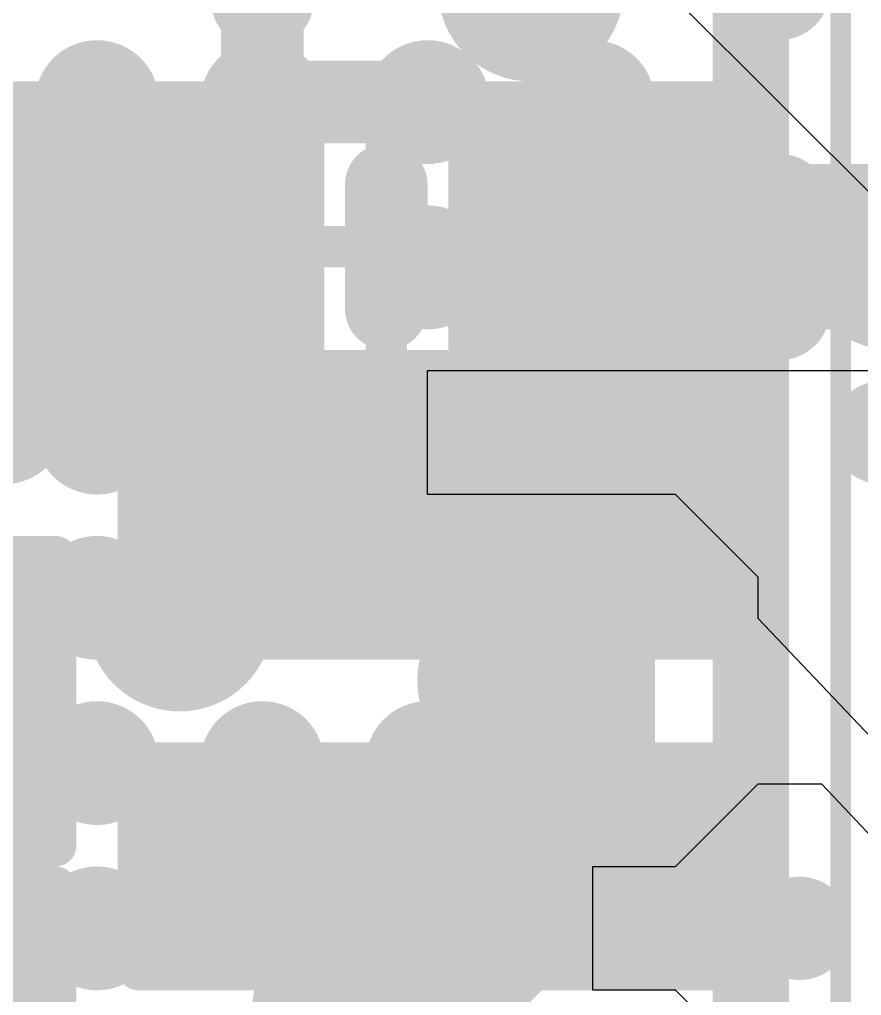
# Model space of a CAD drawing. Header units: millimetres. Extents: x 15 to 120, y 22 to 104.
# Drawn here: x 83.113 to 85.15, y 65.687 to 68.05 of the extents above; entities that cross this region are included whole.
import ezdxf

# ---------------------------------------------------------------- set-up
doc = ezdxf.new("R2010")
doc.units = ezdxf.units.MM
for name, color, linetype in [('BottomLayer', 5, 'Continuous'), ('BottomOverlay', 54, 'Continuous'), ('BottomPaste', 16, 'Continuous'), ('BottomSolder', 6, 'Continuous'), ('Mechanical13', 56, 'Continuous'), ('Mechanical15', 56, 'Continuous'), ('MultiLayer', 9, 'Continuous'), ('TopLayer', 1, 'Continuous'), ('TopOverlay', 2, 'Continuous'), ('TopPaste', 8, 'Continuous'), ('TopSolder', 216, 'Continuous')]:
    doc.layers.add(name, color=color, linetype=linetype)

msp = doc.modelspace()

# ---------------------------------------------------------------- linework, layer by layer
at = {"layer": 'BottomLayer'}
for points, const_width in [([(83.61250231999999, 67.65000186, 1), (83.73750079999999, 67.65000186, 1)], 0.12499848), ([(84.88750103999999, 67.60000196, 1), (85.01249951999999, 67.60000196, 1)], 0.12499848), ([(84.40001916, 67.50002248, 1), (84.60001876, 67.50002248, 1)], 0.1999996), ([(83.42502238, 67.50002248, 1), (83.57501954, 67.50002248, 1)], 0.1499997), ([(83.61250231999999, 67.37500114, 1), (83.73750079999999, 67.37500114, 1)], 0.12499848), ([(84.88750103999999, 67.34999992, 1), (85.01249951999999, 67.34999992, 1)], 0.12499848), ([(83.00000164, 67.07500173999999, 1), (83.14999879999999, 67.07500173999999, 1)], 0.1499997), ([(83.00000164, 67.07500173999999, 1), (83.14999879999999, 67.07500173999999, 1)], 0.1499997), ([(84.3499964, 66.80000356, 1), (84.549996, 66.80000356, 1)], 0.1999996), ([(83.68752375999999, 66.80000356, 1), (83.81252223999999, 66.80000356, 1)], 0.12499848), ([(84.26250102, 66.75000112, 1), (84.38749949999999, 66.75000112, 1)], 0.12499848), ([(84.51250051999999, 66.75000112, 1), (84.63749899999999, 66.75000112, 1)], 0.12499848), ([(84.43750193999999, 66.24999958, 1), (84.56250041999999, 66.24999958, 1)], 0.12499848), ([(84.3499964, 65.97500647999999, 1), (84.549996, 65.97500647999999, 1)], 0.1999996), ([(84.3499964, 65.97500647999999, 1), (84.549996, 65.97500647999999, 1)], 0.1999996), ([(84.35000147999999, 65.9750014, 1), (84.55000108, 65.9750014, 1)], 0.1999996), ([(83.56250242, 66.00000007999999, 1), (83.68750089999999, 66.00000007999999, 1)], 0.12499848), ([(83.81250191999999, 66.00000007999999, 1), (83.93750039999999, 66.00000007999999, 1)], 0.12499848), ([(84.26250102, 66.00000007999999, 1), (84.38749949999999, 66.00000007999999, 1)], 0.12499848), ([(84.38750458, 65.99999754, 1), (84.51250306, 65.99999754, 1)], 0.12499848), ([(84.51250051999999, 66.00000007999999, 1), (84.63749899999999, 66.00000007999999, 1)], 0.12499848), ([(84.38750458, 65.9500078, 1), (84.51250306, 65.9500078, 1)], 0.12499848), ([(84.38750458, 65.9500078, 1), (84.51250306, 65.9500078, 1)], 0.12499848)]:
    msp.add_lwpolyline(points, format="xyb", close=True, dxfattribs=dict(at, const_width=const_width))
for points, const_width in [([(84.50001895999999, 67.50002248), (85.59996342, 67.50002248)], 0.3999992), ([(83.07500021999999, 67.07500173999999), (83.50002096, 67.50002248)], 0.2999994), ([(82.64999472, 67.07500173999999), (83.07500021999999, 67.07500173999999)], 0.2999994), ([(84.4499962, 65.97500647999999), (84.4499962, 66.80000356)], 0.3999992), ([(84.4499962, 65.97500647999999), (84.45000128, 65.9750014)], 0.3999992), ([(84.45000381999999, 65.9500078), (84.45000381999999, 65.99999754)], 0.2499995), ([(83.70000024, 65.20000422), (84.45000381999999, 65.9500078)], 0.2499995)]:
    msp.add_lwpolyline(points, dxfattribs=dict(at, const_width=const_width))
for points in [[(83.80002035999999, 67.25002298), (83.80002035999999, 67.75002198), (83.20002156, 67.25002298), (83.20002156, 67.75002198)], [(84.80001836, 67.25002298), (84.80001836, 67.75002198), (84.20001956, 67.25002298), (84.20001956, 67.75002198)], [(83.5000235, 66.95000326), (83.5000235, 66.65000386), (84.0000225, 66.95000326), (84.0000225, 66.65000386)], [(84.1999967, 66.95000326), (84.1999967, 66.65000386), (84.6999957, 66.95000326), (84.6999957, 66.65000386)], [(83.50000318, 66.14999723999999), (83.50000318, 65.84999784), (84.00000218, 66.14999723999999), (84.00000218, 65.84999784)], [(84.20000431999999, 66.14999723999999), (84.20000431999999, 65.84999784), (84.70000332, 66.14999723999999), (84.70000332, 65.84999784)]]:
    msp.add_solid(points, dxfattribs=at)
at = {"layer": 'BottomOverlay', "const_width": 0.1999996}
msp.add_lwpolyline([(83.99999455999999, 67.35001007999999), (83.99999455999999, 67.64998408)], dxfattribs=at)
at = {"layer": 'BottomOverlay', "const_width": 0.0999998}
for points in [[(83.94999466, 67.64998408, 1), (84.04999446, 67.64998408, 1)], [(83.94999466, 67.35001007999999, 1), (84.04999446, 67.35001007999999, 1)]]:
    msp.add_lwpolyline(points, format="xyb", close=True, dxfattribs=at)
at = {"layer": 'BottomPaste'}
for points in [[(83.80002035999999, 67.25002298), (83.80002035999999, 67.75002198), (83.20002156, 67.25002298), (83.20002156, 67.75002198)], [(83.80002035999999, 67.25002298), (83.80002035999999, 67.75002198), (83.20002156, 67.25002298), (83.20002156, 67.75002198)], [(84.80001836, 67.25002298), (84.80001836, 67.75002198), (84.20001956, 67.25002298), (84.20001956, 67.75002198)], [(84.80001836, 67.25002298), (84.80001836, 67.75002198), (84.20001956, 67.25002298), (84.20001956, 67.75002198)], [(83.5000235, 66.95000326), (83.5000235, 66.65000386), (84.0000225, 66.95000326), (84.0000225, 66.65000386)], [(83.5000235, 66.95000326), (83.5000235, 66.65000386), (84.0000225, 66.95000326), (84.0000225, 66.65000386)], [(84.1999967, 66.95000326), (84.1999967, 66.65000386), (84.6999957, 66.95000326), (84.6999957, 66.65000386)], [(84.1999967, 66.95000326), (84.1999967, 66.65000386), (84.6999957, 66.95000326), (84.6999957, 66.65000386)], [(83.50000318, 66.14999723999999), (83.50000318, 65.84999784), (84.00000218, 66.14999723999999), (84.00000218, 65.84999784)], [(83.50000318, 66.14999723999999), (83.50000318, 65.84999784), (84.00000218, 66.14999723999999), (84.00000218, 65.84999784)], [(84.20000431999999, 66.14999723999999), (84.20000431999999, 65.84999784), (84.70000332, 66.14999723999999), (84.70000332, 65.84999784)], [(84.20000431999999, 66.14999723999999), (84.20000431999999, 65.84999784), (84.70000332, 66.14999723999999), (84.70000332, 65.84999784)]]:
    msp.add_solid(points, dxfattribs=at)
at = {"layer": 'BottomSolder'}
for points in [[(83.85002026, 67.20002308), (83.85002026, 67.80002188), (83.15002166, 67.20002308), (83.15002166, 67.80002188)], [(83.85002026, 67.20002308), (83.85002026, 67.80002188), (83.15002166, 67.20002308), (83.15002166, 67.80002188)], [(84.85001826, 67.20002308), (84.85001826, 67.80002188), (84.15001966, 67.20002308), (84.15001966, 67.80002188)], [(84.85001826, 67.20002308), (84.85001826, 67.80002188), (84.15001966, 67.20002308), (84.15001966, 67.80002188)], [(83.4500236, 67.00000315999999), (83.4500236, 66.60000396), (84.05002239999999, 67.00000315999999), (84.05002239999999, 66.60000396)], [(83.4500236, 67.00000315999999), (83.4500236, 66.60000396), (84.05002239999999, 67.00000315999999), (84.05002239999999, 66.60000396)], [(84.1499968, 67.00000315999999), (84.1499968, 66.60000396), (84.74999559999999, 67.00000315999999), (84.74999559999999, 66.60000396)], [(84.1499968, 67.00000315999999), (84.1499968, 66.60000396), (84.74999559999999, 67.00000315999999), (84.74999559999999, 66.60000396)], [(83.15002166, 66.10002528), (83.15002166, 66.70002407999999), (82.45002305999999, 66.10002528), (82.45002305999999, 66.70002407999999)], [(83.15002166, 66.10002528), (83.15002166, 66.70002407999999), (82.45002305999999, 66.10002528), (82.45002305999999, 66.70002407999999)], [(83.45000327999999, 66.19999714), (83.45000327999999, 65.79999794), (84.05000208, 66.19999714), (84.05000208, 65.79999794)], [(83.45000327999999, 66.19999714), (83.45000327999999, 65.79999794), (84.05000208, 66.19999714), (84.05000208, 65.79999794)], [(84.15000442, 66.19999714), (84.15000442, 65.79999794), (84.75000322, 66.19999714), (84.75000322, 65.79999794)], [(84.15000442, 66.19999714), (84.15000442, 65.79999794), (84.75000322, 66.19999714), (84.75000322, 65.79999794)], [(83.14999372, 65.3000218), (83.14999372, 65.90002059999999), (82.44999512, 65.3000218), (82.44999512, 65.90002059999999)], [(83.14999372, 65.3000218), (83.14999372, 65.90002059999999), (82.44999512, 65.3000218), (82.44999512, 65.90002059999999)]]:
    msp.add_solid(points, dxfattribs=at)
at = {"layer": 'Mechanical13', "const_width": 0.0999998}
for points in [[(84.83999542, 64.3099806), (84.83999542, 69.7899798)], [(83.44998296, 67.19999768), (83.44998296, 67.79999647999999)], [(83.44998296, 67.79999647999999), (84.55000616, 67.79999647999999)], [(84.55000616, 67.19999768), (84.55000616, 67.79999647999999)], [(83.44998296, 67.19999768), (84.55000616, 67.19999768)], [(83.7850242, 66.63500515999999), (83.7850242, 66.96500196)], [(83.7850242, 66.96500196), (84.41499499999999, 66.96500196)], [(84.41499499999999, 66.63500515999999), (84.41499499999999, 66.96500196)], [(83.7850242, 66.63500515999999), (84.41499499999999, 66.63500515999999)], [(83.78500387999999, 65.8349966), (83.78500387999999, 66.16499848)], [(83.78500387999999, 66.16499848), (84.41500262, 66.16499848)], [(84.41500262, 65.8349966), (84.41500262, 66.16499848)], [(83.78500387999999, 65.8349966), (84.41500262, 65.8349966)]]:
    msp.add_lwpolyline(points, dxfattribs=at)
at = {"layer": 'Mechanical13', "const_width": 0.0499999}
for points in [[(83.42498427999999, 67.79999647999999, 1), (83.47498164, 67.79999647999999, 1)], [(83.42498427999999, 67.79999647999999, 1), (83.47498164, 67.79999647999999, 1)], [(84.52500748, 67.79999647999999, 1), (84.57500483999999, 67.79999647999999, 1)], [(84.52500748, 67.79999647999999, 1), (84.57500483999999, 67.79999647999999, 1)], [(83.42498427999999, 67.19999768, 1), (83.47498164, 67.19999768, 1)], [(83.42498427999999, 67.19999768, 1), (83.47498164, 67.19999768, 1)], [(84.52500748, 67.19999768, 1), (84.57500483999999, 67.19999768, 1)], [(84.52500748, 67.19999768, 1), (84.57500483999999, 67.19999768, 1)], [(83.76002552, 66.96500196, 1), (83.81002287999999, 66.96500196, 1)], [(83.76002552, 66.96500196, 1), (83.81002287999999, 66.96500196, 1)], [(84.38999632, 66.96500196, 1), (84.43999368, 66.96500196, 1)], [(84.38999632, 66.96500196, 1), (84.43999368, 66.96500196, 1)], [(83.76002552, 66.63500515999999, 1), (83.81002287999999, 66.63500515999999, 1)], [(83.76002552, 66.63500515999999, 1), (83.81002287999999, 66.63500515999999, 1)], [(84.38999632, 66.63500515999999, 1), (84.43999368, 66.63500515999999, 1)], [(84.38999632, 66.63500515999999, 1), (84.43999368, 66.63500515999999, 1)], [(83.7600052, 66.16499848, 1), (83.81000256, 66.16499848, 1)], [(83.7600052, 66.16499848, 1), (83.81000256, 66.16499848, 1)], [(84.39000394, 66.16499848, 1), (84.44000129999999, 66.16499848, 1)], [(84.39000394, 66.16499848, 1), (84.44000129999999, 66.16499848, 1)], [(83.7600052, 65.8349966, 1), (83.81000256, 65.8349966, 1)], [(83.7600052, 65.8349966, 1), (83.81000256, 65.8349966, 1)], [(84.39000394, 65.8349966, 1), (84.44000129999999, 65.8349966, 1)], [(84.39000394, 65.8349966, 1), (84.44000129999999, 65.8349966, 1)]]:
    msp.add_lwpolyline(points, format="xyb", close=True, dxfattribs=at)
at = {"layer": 'Mechanical15'}
for points, const_width in [([(85.0999949, 64.04998112), (85.0999949, 70.04997928)], 0.0499999), ([(83.10002175999999, 67.15001047999999), (83.10002175999999, 67.84998368)], 0.0999998), ([(83.10002175999999, 67.84998368), (84.90001816, 67.84998368)], 0.0999998), ([(84.90001816, 67.15001047999999), (84.90001816, 67.84998368)], 0.0999998), ([(83.99999455999999, 67.19999768), (83.99999455999999, 67.79999647999999)], 0.0999998), ([(83.70002056, 67.50002248), (84.30001936, 67.50002248)], 0.0999998), ([(83.10002175999999, 67.15001047999999), (84.90001816, 67.15001047999999)], 0.0999998), ([(83.40001099999999, 66.55001675999999), (83.40001099999999, 67.04999036)], 0.0999998), ([(83.40001099999999, 67.04999036), (84.8000082, 67.04999036)], 0.0999998), ([(84.8000082, 66.55001675999999), (84.8000082, 67.04999036)], 0.0999998), ([(84.0999842, 66.63500515999999), (84.0999842, 66.96500196)], 0.0999998), ([(83.93498579999999, 66.80000356), (84.2649826, 66.80000356)], 0.0999998), ([(81.39997436, 66.74998588), (83.20002156, 66.74998588)], 0.0999998), ([(83.20002156, 66.05001268), (83.20002156, 66.74998588)], 0.0999998), ([(83.40001099999999, 66.55001675999999), (84.8000082, 66.55001675999999)], 0.0999998), ([(83.40000338, 65.74999804), (83.40000338, 66.24999704)], 0.0999998), ([(83.40000338, 66.24999704), (84.80000312, 66.24999704)], 0.0999998), ([(84.80000312, 65.74999804), (84.80000312, 66.24999704)], 0.0999998), ([(84.10000198, 65.8349966), (84.10000198, 66.16499848)], 0.0999998), ([(81.39997436, 66.05001268), (83.20002156, 66.05001268)], 0.0999998), ([(83.93500358, 65.99999754), (84.26500292, 65.99999754)], 0.0999998), ([(81.39999721999999, 65.9499824), (83.19999362, 65.9499824)], 0.0999998), ([(83.19999362, 65.2500092), (83.19999362, 65.9499824)], 0.0999998), ([(83.40000338, 65.74999804), (84.80000312, 65.74999804)], 0.0999998)]:
    msp.add_lwpolyline(points, dxfattribs=dict(at, const_width=const_width))
at = {"layer": 'Mechanical15', "const_width": 0.0499999}
for points in [[(83.07502308, 67.84998368, 1), (83.12502044, 67.84998368, 1)], [(83.07502308, 67.84998368, 1), (83.12502044, 67.84998368, 1)], [(84.87501947999999, 67.84998368, 1), (84.92501684, 67.84998368, 1)], [(84.87501947999999, 67.84998368, 1), (84.92501684, 67.84998368, 1)], [(83.97499588, 67.79999647999999, 1), (84.02499324, 67.79999647999999, 1)], [(83.67502187999999, 67.50002248, 1), (83.72501924, 67.50002248, 1)], [(84.27502068, 67.50002248, 1), (84.32501803999999, 67.50002248, 1)], [(83.97499588, 67.19999768, 1), (84.02499324, 67.19999768, 1)], [(83.07502308, 67.15001047999999, 1), (83.12502044, 67.15001047999999, 1)], [(83.07502308, 67.15001047999999, 1), (83.12502044, 67.15001047999999, 1)], [(84.87501947999999, 67.15001047999999, 1), (84.92501684, 67.15001047999999, 1)], [(84.87501947999999, 67.15001047999999, 1), (84.92501684, 67.15001047999999, 1)], [(83.37501232, 67.04999036, 1), (83.42500968, 67.04999036, 1)], [(83.37501232, 67.04999036, 1), (83.42500968, 67.04999036, 1)], [(84.77500952, 67.04999036, 1), (84.82500687999999, 67.04999036, 1)], [(84.77500952, 67.04999036, 1), (84.82500687999999, 67.04999036, 1)], [(84.07498552, 66.96500196, 1), (84.12498287999999, 66.96500196, 1)], [(83.90998712, 66.80000356, 1), (83.95998447999999, 66.80000356, 1)], [(84.23998392, 66.80000356, 1), (84.28998127999999, 66.80000356, 1)], [(83.17502288, 66.74998588, 1), (83.22502023999999, 66.74998588, 1)], [(83.17502288, 66.74998588, 1), (83.22502023999999, 66.74998588, 1)], [(84.07498552, 66.63500515999999, 1), (84.12498287999999, 66.63500515999999, 1)], [(83.37501232, 66.55001675999999, 1), (83.42500968, 66.55001675999999, 1)], [(83.37501232, 66.55001675999999, 1), (83.42500968, 66.55001675999999, 1)], [(84.77500952, 66.55001675999999, 1), (84.82500687999999, 66.55001675999999, 1)], [(84.77500952, 66.55001675999999, 1), (84.82500687999999, 66.55001675999999, 1)], [(83.37500469999999, 66.24999704, 1), (83.42500206, 66.24999704, 1)], [(83.37500469999999, 66.24999704, 1), (83.42500206, 66.24999704, 1)], [(84.77500443999999, 66.24999704, 1), (84.8250018, 66.24999704, 1)], [(84.77500443999999, 66.24999704, 1), (84.8250018, 66.24999704, 1)], [(84.07500329999999, 66.16499848, 1), (84.12500066, 66.16499848, 1)], [(83.17502288, 66.05001268, 1), (83.22502023999999, 66.05001268, 1)], [(83.17502288, 66.05001268, 1), (83.22502023999999, 66.05001268, 1)], [(83.91000489999999, 65.99999754, 1), (83.96000226, 65.99999754, 1)], [(84.24000423999999, 65.99999754, 1), (84.2900016, 65.99999754, 1)], [(83.17499493999999, 65.9499824, 1), (83.2249923, 65.9499824, 1)], [(83.17499493999999, 65.9499824, 1), (83.2249923, 65.9499824, 1)], [(84.07500329999999, 65.8349966, 1), (84.12500066, 65.8349966, 1)], [(83.37500469999999, 65.74999804, 1), (83.42500206, 65.74999804, 1)], [(83.37500469999999, 65.74999804, 1), (83.42500206, 65.74999804, 1)], [(84.77500443999999, 65.74999804, 1), (84.8250018, 65.74999804, 1)], [(84.77500443999999, 65.74999804, 1), (84.8250018, 65.74999804, 1)]]:
    msp.add_lwpolyline(points, format="xyb", close=True, dxfattribs=at)
at = {"layer": 'MultiLayer'}
for points, const_width in [([(84.23750233999999, 68.12499964, 1), (84.46250062, 68.12499964, 1)], 0.22499828), ([(84.88750103999999, 68.12499964, 1), (85.01249951999999, 68.12499964, 1)], 0.12499848), ([(83.637501, 68.10000096, 1), (83.76249947999999, 68.10000096, 1)], 0.12499848), ([(83.23749672, 67.84998114, 1), (83.3624952, 67.84998114, 1)], 0.12499848), ([(83.63749591999999, 67.84999638, 1), (83.7624944, 67.84999638, 1)], 0.12499848), ([(84.43749686, 67.84998114, 1), (84.56249534, 67.84998114, 1)], 0.12499848), ([(83.61250231999999, 67.65000186, 1), (83.73750079999999, 67.65000186, 1)], 0.12499848), ([(84.88750103999999, 67.60000196, 1), (85.01249951999999, 67.60000196, 1)], 0.12499848), ([(83.46250262, 67.47500094, 1), (83.68750089999999, 67.47500094, 1)], 0.22499828), ([(85.11250186, 67.47500094, 1), (85.33750013999999, 67.47500094, 1)], 0.22499828), ([(83.23749672, 67.44997939999999, 1), (83.3624952, 67.44997939999999, 1)], 0.12499848), ([(83.637501, 67.44999972, 1), (83.76249947999999, 67.44999972, 1)], 0.12499848), ([(84.03749511999999, 67.4499921, 1), (84.16249359999999, 67.4499921, 1)], 0.12499848), ([(84.43750193999999, 67.44999972, 1), (84.56250041999999, 67.44999972, 1)], 0.12499848), ([(84.88750103999999, 67.44999972, 1), (85.01249951999999, 67.44999972, 1)], 0.12499848), ([(83.61250231999999, 67.37500114, 1), (83.73750079999999, 67.37500114, 1)], 0.12499848), ([(84.88750103999999, 67.34999992, 1), (85.01249951999999, 67.34999992, 1)], 0.12499848), ([(83.23749672, 67.0499802, 1), (83.3624952, 67.0499802, 1)], 0.12499848), ([(83.63749591999999, 67.0499802, 1), (83.7624944, 67.0499802, 1)], 0.12499848), ([(84.03749511999999, 67.04999289999999, 1), (84.16249359999999, 67.04999289999999, 1)], 0.12499848), ([(84.43749686, 67.0499802, 1), (84.56249534, 67.0499802, 1)], 0.12499848), ([(85.13750053999999, 67.05000052, 1), (85.26249901999999, 67.05000052, 1)], 0.12499848), ([(83.68752375999999, 66.80000356, 1), (83.81252223999999, 66.80000356, 1)], 0.12499848), ([(84.26250102, 66.75000112, 1), (84.38749949999999, 66.75000112, 1)], 0.12499848), ([(84.51250051999999, 66.75000112, 1), (84.63749899999999, 66.75000112, 1)], 0.12499848), ([(83.3875015, 66.60000142, 1), (83.61249978, 66.60000142, 1)], 0.22499828), ([(83.23750179999999, 66.65000132, 1), (83.36250027999999, 66.65000132, 1)], 0.12499848), ([(83.637501, 66.65000132, 1), (83.76249947999999, 66.65000132, 1)], 0.12499848), ([(84.03749511999999, 66.649981, 1), (84.16249359999999, 66.649981, 1)], 0.12499848), ([(84.43749686, 66.649981, 1), (84.56249534, 66.649981, 1)], 0.12499848), ([(84.18750243999999, 66.45000172, 1), (84.41250072, 66.45000172, 1)], 0.22499828), ([(83.1875019, 66.24999958, 1), (83.31250037999999, 66.24999958, 1)], 0.12499848), ([(83.23749672, 66.24997925999999, 1), (83.3624952, 66.24997925999999, 1)], 0.12499848), ([(83.637501, 66.24999958, 1), (83.76249947999999, 66.24999958, 1)], 0.12499848), ([(84.03749511999999, 66.24997925999999, 1), (84.16249359999999, 66.24997925999999, 1)], 0.12499848), ([(84.03750274, 66.24999958, 1), (84.16250122, 66.24999958, 1)], 0.12499848), ([(84.43750193999999, 66.24999958, 1), (84.56250041999999, 66.24999958, 1)], 0.12499848), ([(84.43750193999999, 66.24999958, 1), (84.56250041999999, 66.24999958, 1)], 0.12499848), ([(83.56250242, 66.00000007999999, 1), (83.68750089999999, 66.00000007999999, 1)], 0.12499848), ([(83.81250191999999, 66.00000007999999, 1), (83.93750039999999, 66.00000007999999, 1)], 0.12499848), ([(84.26250102, 66.00000007999999, 1), (84.38749949999999, 66.00000007999999, 1)], 0.12499848), ([(84.51250051999999, 66.00000007999999, 1), (84.63749899999999, 66.00000007999999, 1)], 0.12499848), ([(83.23749672, 65.84998006, 1), (83.3624952, 65.84998006, 1)], 0.12499848), ([(83.63749591999999, 65.84998006, 1), (83.7624944, 65.84998006, 1)], 0.12499848), ([(84.03749511999999, 65.84998006, 1), (84.16249359999999, 65.84998006, 1)], 0.12499848), ([(84.43750193999999, 65.85000038, 1), (84.56250041999999, 65.85000038, 1)], 0.12499848), ([(84.93750093999999, 65.85000038, 1), (85.06249942, 65.85000038, 1)], 0.12499848), ([(83.7875007, 65.65000078, 1), (84.01249897999999, 65.65000078, 1)], 0.22499828)]:
    msp.add_lwpolyline(points, format="xyb", close=True, dxfattribs=dict(at, const_width=const_width))
at = {"layer": 'TopLayer'}
for p, q in [((85.40000192, 67.39999981999999), (84.70000078, 68.10000096)), ((84.10000198, 66.90000082), (84.10000198, 67.20000021999999)), ((84.10000198, 67.20000021999999), (87.60000006, 67.20000021999999)), ((84.70000078, 66.90000082), (84.10000198, 66.90000082)), ((84.90000038, 66.70000121999999), (84.70000078, 66.90000082)), ((84.90000038, 66.60000142), (84.90000038, 66.70000121999999)), ((86.70000186, 64.70000014), (84.90000038, 66.60000142)), ((84.70000078, 66.00000007999999), (84.90000038, 66.19999967999999)), ((84.90000038, 66.19999967999999), (85.0529414, 66.19999967999999)), ((85.0529414, 66.19999967999999), (86.65294327999999, 64.50000054)), ((84.50000118, 65.70000068), (84.50000118, 66.00000007999999)), ((84.50000118, 66.00000007999999), (84.70000078, 66.00000007999999)), ((84.70000078, 65.70000068), (84.50000118, 65.70000068)), ((84.90000038, 65.50000107999999), (84.70000078, 65.70000068))]:
    msp.add_line(p, q, dxfattribs=at)
for points, const_width in [([(83.69999516, 67.84999638), (83.69999516, 68.24998034)], 0.1999996), ([(83.69999516, 67.84998114), (83.69999516, 67.84999638)], 0.1999996), ([(83.69999516, 67.84998114), (84.09999436, 67.84998114)], 0.1999996), ([(84.09999436, 67.44997939999999), (84.09999436, 67.4499921)], 0.2499995), ([(84.10000198, 67.44999972), (84.10002229999999, 67.44997939999999)], 0.2499995), ([(84.10002229999999, 67.44997939999999), (84.49999609999999, 67.44997939999999)], 0.2499995), ([(84.49999609999999, 67.44997939999999), (84.50001642, 67.44999972)], 0.2499995), ([(84.50001642, 67.44999972), (84.95000028, 67.44999972)], 0.2499995), ([(84.09999436, 67.0499802), (84.09999436, 67.04999289999999)], 0.2499995), ([(84.09999436, 66.649981), (84.49999609999999, 66.649981)], 0.1999996), ([(84.49999609999999, 66.24997925999999), (84.49999609999999, 66.649981)], 0.1999996), ([(83.69999516, 65.84998006), (84.09999436, 65.84998006)], 0.2499995)]:
    msp.add_lwpolyline(points, dxfattribs=dict(at, const_width=const_width))
for points, const_width in [([(83.22499737999999, 67.84998114, 1), (83.37499453999999, 67.84998114, 1)], 0.1499997), ([(83.62499658, 67.84998114, 1), (83.77499374, 67.84998114, 1)], 0.1499997), ([(84.02499578, 67.84998114, 1), (84.17499294, 67.84998114, 1)], 0.1499997), ([(84.42499751999999, 67.84998114, 1), (84.57499467999999, 67.84998114, 1)], 0.1499997), ([(83.23749672, 67.84998114, 1), (83.3624952, 67.84998114, 1)], 0.12499848), ([(83.63749591999999, 67.84999638, 1), (83.7624944, 67.84999638, 1)], 0.12499848), ([(84.43749686, 67.84998114, 1), (84.56249534, 67.84998114, 1)], 0.12499848), ([(83.64999526, 67.84999638, 1), (83.74999505999999, 67.84999638, 1)], 0.0999998), ([(83.64999526, 67.84999638, 1), (83.74999505999999, 67.84999638, 1)], 0.0999998), ([(83.64999526, 67.84998114, 1), (83.74999505999999, 67.84998114, 1)], 0.0999998), ([(83.64999526, 67.84998114, 1), (83.74999505999999, 67.84998114, 1)], 0.0999998), ([(84.04999446, 67.84998114, 1), (84.14999426, 67.84998114, 1)], 0.0999998), ([(83.22499737999999, 67.44997939999999, 1), (83.37499453999999, 67.44997939999999, 1)], 0.1499997), ([(83.62499658, 67.44997939999999, 1), (83.77499374, 67.44997939999999, 1)], 0.1499997), ([(84.02499578, 67.44997939999999, 1), (84.17499294, 67.44997939999999, 1)], 0.1499997), ([(84.42499751999999, 67.44997939999999, 1), (84.57499467999999, 67.44997939999999, 1)], 0.1499997), ([(83.23749672, 67.44997939999999, 1), (83.3624952, 67.44997939999999, 1)], 0.12499848), ([(83.637501, 67.44999972, 1), (83.76249947999999, 67.44999972, 1)], 0.12499848), ([(84.03749511999999, 67.4499921, 1), (84.16249359999999, 67.4499921, 1)], 0.12499848), ([(84.03749511999999, 67.4499921, 1), (84.16249359999999, 67.4499921, 1)], 0.12499848), ([(84.03749511999999, 67.44997939999999, 1), (84.16249359999999, 67.44997939999999, 1)], 0.12499848), ([(84.03750274, 67.44999972, 1), (84.16250122, 67.44999972, 1)], 0.12499848), ([(84.03752306, 67.44997939999999, 1), (84.16252154, 67.44997939999999, 1)], 0.12499848), ([(84.03752306, 67.44997939999999, 1), (84.16252154, 67.44997939999999, 1)], 0.12499848), ([(84.43749686, 67.44997939999999, 1), (84.56249534, 67.44997939999999, 1)], 0.12499848), ([(84.43749686, 67.44997939999999, 1), (84.56249534, 67.44997939999999, 1)], 0.12499848), ([(84.43751718, 67.44999972, 1), (84.56251565999999, 67.44999972, 1)], 0.12499848), ([(84.43751718, 67.44999972, 1), (84.56251565999999, 67.44999972, 1)], 0.12499848), ([(84.88750103999999, 67.44999972, 1), (85.01249951999999, 67.44999972, 1)], 0.12499848), ([(84.88750103999999, 67.44999972, 1), (85.01249951999999, 67.44999972, 1)], 0.12499848), ([(83.22499737999999, 67.0499802, 1), (83.37499453999999, 67.0499802, 1)], 0.1499997), ([(83.62499658, 67.0499802, 1), (83.77499374, 67.0499802, 1)], 0.1499997), ([(84.02499578, 67.0499802, 1), (84.17499294, 67.0499802, 1)], 0.1499997), ([(84.42499751999999, 67.0499802, 1), (84.57499467999999, 67.0499802, 1)], 0.1499997), ([(83.23749672, 67.0499802, 1), (83.3624952, 67.0499802, 1)], 0.12499848), ([(83.63749591999999, 67.0499802, 1), (83.7624944, 67.0499802, 1)], 0.12499848), ([(84.03749511999999, 67.04999289999999, 1), (84.16249359999999, 67.04999289999999, 1)], 0.12499848), ([(84.03749511999999, 67.04999289999999, 1), (84.16249359999999, 67.04999289999999, 1)], 0.12499848), ([(84.03749511999999, 67.0499802, 1), (84.16249359999999, 67.0499802, 1)], 0.12499848), ([(84.43749686, 67.0499802, 1), (84.56249534, 67.0499802, 1)], 0.12499848), ([(85.13750053999999, 67.05000052, 1), (85.26249901999999, 67.05000052, 1)], 0.12499848), ([(83.22499737999999, 66.649981, 1), (83.37499453999999, 66.649981, 1)], 0.1499997), ([(83.62499658, 66.649981, 1), (83.77499374, 66.649981, 1)], 0.1499997), ([(84.02499578, 66.649981, 1), (84.17499294, 66.649981, 1)], 0.1499997), ([(84.42499751999999, 66.649981, 1), (84.57499467999999, 66.649981, 1)], 0.1499997), ([(84.03749511999999, 66.649981, 1), (84.16249359999999, 66.649981, 1)], 0.12499848), ([(84.43749686, 66.649981, 1), (84.56249534, 66.649981, 1)], 0.12499848), ([(84.04999446, 66.649981, 1), (84.14999426, 66.649981, 1)], 0.0999998), ([(84.4499962, 66.649981, 1), (84.549996, 66.649981, 1)], 0.0999998), ([(84.4499962, 66.649981, 1), (84.549996, 66.649981, 1)], 0.0999998), ([(83.22499737999999, 66.24997925999999, 1), (83.37499453999999, 66.24997925999999, 1)], 0.1499997), ([(83.62499658, 66.24997925999999, 1), (83.77499374, 66.24997925999999, 1)], 0.1499997), ([(84.02499578, 66.24997925999999, 1), (84.17499294, 66.24997925999999, 1)], 0.1499997), ([(84.42499751999999, 66.24997925999999, 1), (84.57499467999999, 66.24997925999999, 1)], 0.1499997), ([(83.23749672, 66.24997925999999, 1), (83.3624952, 66.24997925999999, 1)], 0.12499848), ([(84.03749511999999, 66.24997925999999, 1), (84.16249359999999, 66.24997925999999, 1)], 0.12499848), ([(84.43750193999999, 66.24999958, 1), (84.56250041999999, 66.24999958, 1)], 0.12499848), ([(84.4499962, 66.24997925999999, 1), (84.549996, 66.24997925999999, 1)], 0.0999998), ([(83.22499737999999, 65.84998006, 1), (83.37499453999999, 65.84998006, 1)], 0.1499997), ([(83.62499658, 65.84998006, 1), (83.77499374, 65.84998006, 1)], 0.1499997), ([(84.02499578, 65.84998006, 1), (84.17499294, 65.84998006, 1)], 0.1499997), ([(84.42499751999999, 65.84998006, 1), (84.57499467999999, 65.84998006, 1)], 0.1499997), ([(83.23749672, 65.84998006, 1), (83.3624952, 65.84998006, 1)], 0.12499848), ([(83.63749591999999, 65.84998006, 1), (83.7624944, 65.84998006, 1)], 0.12499848), ([(83.63749591999999, 65.84998006, 1), (83.7624944, 65.84998006, 1)], 0.12499848), ([(84.03749511999999, 65.84998006, 1), (84.16249359999999, 65.84998006, 1)], 0.12499848), ([(84.03749511999999, 65.84998006, 1), (84.16249359999999, 65.84998006, 1)], 0.12499848)]:
    msp.add_lwpolyline(points, format="xyb", close=True, dxfattribs=dict(at, const_width=const_width))
at = {"layer": 'TopOverlay', "const_width": 0.1499997}
msp.add_lwpolyline([(84.8999953, 64.24998072), (84.8999953, 69.84997967999999)], dxfattribs=at)
at = {"layer": 'TopPaste', "const_width": 0.1499997}
for points in [[(83.22499737999999, 67.84998114, 1), (83.37499453999999, 67.84998114, 1)], [(83.22499737999999, 67.84998114, 1), (83.37499453999999, 67.84998114, 1)], [(83.62499658, 67.84998114, 1), (83.77499374, 67.84998114, 1)], [(83.62499658, 67.84998114, 1), (83.77499374, 67.84998114, 1)], [(84.02499578, 67.84998114, 1), (84.17499294, 67.84998114, 1)], [(84.02499578, 67.84998114, 1), (84.17499294, 67.84998114, 1)], [(84.42499751999999, 67.84998114, 1), (84.57499467999999, 67.84998114, 1)], [(84.42499751999999, 67.84998114, 1), (84.57499467999999, 67.84998114, 1)], [(83.22499737999999, 67.44997939999999, 1), (83.37499453999999, 67.44997939999999, 1)], [(83.22499737999999, 67.44997939999999, 1), (83.37499453999999, 67.44997939999999, 1)], [(83.62499658, 67.44997939999999, 1), (83.77499374, 67.44997939999999, 1)], [(83.62499658, 67.44997939999999, 1), (83.77499374, 67.44997939999999, 1)], [(84.02499578, 67.44997939999999, 1), (84.17499294, 67.44997939999999, 1)], [(84.02499578, 67.44997939999999, 1), (84.17499294, 67.44997939999999, 1)], [(84.42499751999999, 67.44997939999999, 1), (84.57499467999999, 67.44997939999999, 1)], [(84.42499751999999, 67.44997939999999, 1), (84.57499467999999, 67.44997939999999, 1)], [(83.22499737999999, 67.0499802, 1), (83.37499453999999, 67.0499802, 1)], [(83.22499737999999, 67.0499802, 1), (83.37499453999999, 67.0499802, 1)], [(83.62499658, 67.0499802, 1), (83.77499374, 67.0499802, 1)], [(83.62499658, 67.0499802, 1), (83.77499374, 67.0499802, 1)], [(84.02499578, 67.0499802, 1), (84.17499294, 67.0499802, 1)], [(84.02499578, 67.0499802, 1), (84.17499294, 67.0499802, 1)], [(84.42499751999999, 67.0499802, 1), (84.57499467999999, 67.0499802, 1)], [(84.42499751999999, 67.0499802, 1), (84.57499467999999, 67.0499802, 1)], [(83.22499737999999, 66.649981, 1), (83.37499453999999, 66.649981, 1)], [(83.22499737999999, 66.649981, 1), (83.37499453999999, 66.649981, 1)], [(83.62499658, 66.649981, 1), (83.77499374, 66.649981, 1)], [(83.62499658, 66.649981, 1), (83.77499374, 66.649981, 1)], [(84.02499578, 66.649981, 1), (84.17499294, 66.649981, 1)], [(84.02499578, 66.649981, 1), (84.17499294, 66.649981, 1)], [(84.42499751999999, 66.649981, 1), (84.57499467999999, 66.649981, 1)], [(84.42499751999999, 66.649981, 1), (84.57499467999999, 66.649981, 1)], [(83.22499737999999, 66.24997925999999, 1), (83.37499453999999, 66.24997925999999, 1)], [(83.22499737999999, 66.24997925999999, 1), (83.37499453999999, 66.24997925999999, 1)], [(83.62499658, 66.24997925999999, 1), (83.77499374, 66.24997925999999, 1)], [(83.62499658, 66.24997925999999, 1), (83.77499374, 66.24997925999999, 1)], [(84.02499578, 66.24997925999999, 1), (84.17499294, 66.24997925999999, 1)], [(84.02499578, 66.24997925999999, 1), (84.17499294, 66.24997925999999, 1)], [(84.42499751999999, 66.24997925999999, 1), (84.57499467999999, 66.24997925999999, 1)], [(84.42499751999999, 66.24997925999999, 1), (84.57499467999999, 66.24997925999999, 1)], [(83.22499737999999, 65.84998006, 1), (83.37499453999999, 65.84998006, 1)], [(83.22499737999999, 65.84998006, 1), (83.37499453999999, 65.84998006, 1)], [(83.62499658, 65.84998006, 1), (83.77499374, 65.84998006, 1)], [(83.62499658, 65.84998006, 1), (83.77499374, 65.84998006, 1)], [(84.02499578, 65.84998006, 1), (84.17499294, 65.84998006, 1)], [(84.02499578, 65.84998006, 1), (84.17499294, 65.84998006, 1)], [(84.42499751999999, 65.84998006, 1), (84.57499467999999, 65.84998006, 1)], [(84.42499751999999, 65.84998006, 1), (84.57499467999999, 65.84998006, 1)]]:
    msp.add_lwpolyline(points, format="xyb", close=True, dxfattribs=at)
at = {"layer": 'TopSolder', "const_width": 0.10999978}
for points in [[(83.24499734, 67.84998114, 1), (83.35499458, 67.84998114, 1)], [(83.24499734, 67.84998114, 1), (83.35499458, 67.84998114, 1)], [(83.64499654, 67.84998114, 1), (83.75499377999999, 67.84998114, 1)], [(83.64499654, 67.84998114, 1), (83.75499377999999, 67.84998114, 1)], [(84.04499573999999, 67.84998114, 1), (84.15499297999999, 67.84998114, 1)], [(84.04499573999999, 67.84998114, 1), (84.15499297999999, 67.84998114, 1)], [(84.44499748, 67.84998114, 1), (84.55499472, 67.84998114, 1)], [(84.44499748, 67.84998114, 1), (84.55499472, 67.84998114, 1)], [(83.24499734, 67.44997939999999, 1), (83.35499458, 67.44997939999999, 1)], [(83.24499734, 67.44997939999999, 1), (83.35499458, 67.44997939999999, 1)], [(83.64499654, 67.44997939999999, 1), (83.75499377999999, 67.44997939999999, 1)], [(83.64499654, 67.44997939999999, 1), (83.75499377999999, 67.44997939999999, 1)], [(84.04499573999999, 67.44997939999999, 1), (84.15499297999999, 67.44997939999999, 1)], [(84.04499573999999, 67.44997939999999, 1), (84.15499297999999, 67.44997939999999, 1)], [(84.44499748, 67.44997939999999, 1), (84.55499472, 67.44997939999999, 1)], [(84.44499748, 67.44997939999999, 1), (84.55499472, 67.44997939999999, 1)], [(83.24499734, 67.0499802, 1), (83.35499458, 67.0499802, 1)], [(83.24499734, 67.0499802, 1), (83.35499458, 67.0499802, 1)], [(83.64499654, 67.0499802, 1), (83.75499377999999, 67.0499802, 1)], [(83.64499654, 67.0499802, 1), (83.75499377999999, 67.0499802, 1)], [(84.04499573999999, 67.0499802, 1), (84.15499297999999, 67.0499802, 1)], [(84.04499573999999, 67.0499802, 1), (84.15499297999999, 67.0499802, 1)], [(84.44499748, 67.0499802, 1), (84.55499472, 67.0499802, 1)], [(84.44499748, 67.0499802, 1), (84.55499472, 67.0499802, 1)], [(83.24499734, 66.649981, 1), (83.35499458, 66.649981, 1)], [(83.24499734, 66.649981, 1), (83.35499458, 66.649981, 1)], [(83.64499654, 66.649981, 1), (83.75499377999999, 66.649981, 1)], [(83.64499654, 66.649981, 1), (83.75499377999999, 66.649981, 1)], [(84.04499573999999, 66.649981, 1), (84.15499297999999, 66.649981, 1)], [(84.04499573999999, 66.649981, 1), (84.15499297999999, 66.649981, 1)], [(84.44499748, 66.649981, 1), (84.55499472, 66.649981, 1)], [(84.44499748, 66.649981, 1), (84.55499472, 66.649981, 1)], [(83.24499734, 66.24997925999999, 1), (83.35499458, 66.24997925999999, 1)], [(83.24499734, 66.24997925999999, 1), (83.35499458, 66.24997925999999, 1)], [(83.64499654, 66.24997925999999, 1), (83.75499377999999, 66.24997925999999, 1)], [(83.64499654, 66.24997925999999, 1), (83.75499377999999, 66.24997925999999, 1)], [(84.04499573999999, 66.24997925999999, 1), (84.15499297999999, 66.24997925999999, 1)], [(84.04499573999999, 66.24997925999999, 1), (84.15499297999999, 66.24997925999999, 1)], [(84.44499748, 66.24997925999999, 1), (84.55499472, 66.24997925999999, 1)], [(84.44499748, 66.24997925999999, 1), (84.55499472, 66.24997925999999, 1)], [(83.24499734, 65.84998006, 1), (83.35499458, 65.84998006, 1)], [(83.24499734, 65.84998006, 1), (83.35499458, 65.84998006, 1)], [(83.64499654, 65.84998006, 1), (83.75499377999999, 65.84998006, 1)], [(83.64499654, 65.84998006, 1), (83.75499377999999, 65.84998006, 1)], [(84.04499573999999, 65.84998006, 1), (84.15499297999999, 65.84998006, 1)], [(84.04499573999999, 65.84998006, 1), (84.15499297999999, 65.84998006, 1)], [(84.44499748, 65.84998006, 1), (84.55499472, 65.84998006, 1)], [(84.44499748, 65.84998006, 1), (84.55499472, 65.84998006, 1)]]:
    msp.add_lwpolyline(points, format="xyb", close=True, dxfattribs=at)

doc.saveas('drawing.dxf')
